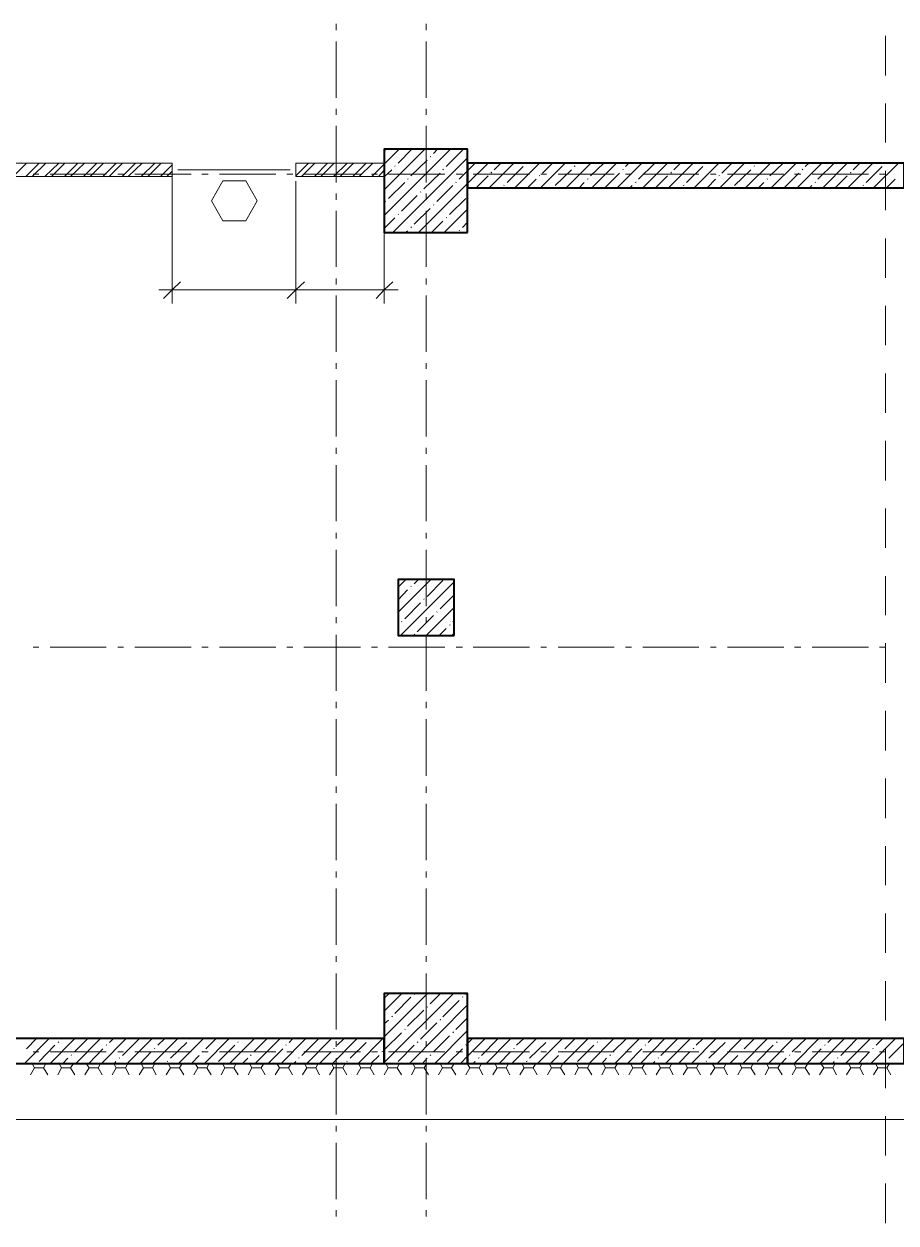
# Model space of a CAD drawing. Header units: millimetres. Extents: x -213547 to 415037, y -3642 to 106956.
# Drawn here: x -167292 to -159531, y 3726 to 14389 of the extents above; entities that cross this region are included whole.
import ezdxf

# ---------------------------------------------------------------- set-up
doc = ezdxf.new("R2010")
doc.units = ezdxf.units.MM

msp = doc.modelspace()

# ---------------------------------------------------------------- linework, layer by layer
at = {"lineweight": 9}
for points in [[(-164512.7, 14333.7), (-164512.7, 14388.8)], [(-163712.1, 14333.7), (-163712.1, 14388.8)], [(-164512.7, 13732.2), (-164512.7, 14232.1)], [(-163712.1, 13732.2), (-163712.1, 14232.1)], [(-159624, 13931.3), (-159624, 14282.9)], [(-159624, 13334), (-159624, 13681.4)], [(-164512.7, 13579.7), (-164512.7, 13634.8)], [(-163712.1, 13579.7), (-163712.1, 13634.8)], [(-164512.7, 12978.1), (-164512.7, 13482.2)], [(-163712.1, 12978.1), (-163712.1, 13482.2)], [(-164084.9, 13143.3), (-163953.5, 13274.7)], [(-164084.9, 12914.6), (-163724.8, 13274.7)], [(-164084.9, 12685.8), (-163496, 13274.7)], [(-164076.4, 13266.2), (-164067.9, 13274.7)], [(-163962, 13151.8), (-163839.1, 13274.7)], [(-163648.5, 13236.5), (-163610.4, 13274.7)], [(-163534.1, 13122.2), (-163390.1, 13266.2)], [(-167389.2, 13033.2), (-167270.6, 13151.8)], [(-167274.8, 13033.2), (-167156.2, 13151.8)], [(-167219.7, 13033.2), (-167096.9, 13151.8)], [(-167105.4, 13033.2), (-166982.5, 13151.8)], [(-167046.1, 13033.2), (-166927.4, 13151.8)], [(-166931.7, 13033.2), (-166813.1, 13151.8)], [(-166876.6, 13033.2), (-166753.8, 13151.8)], [(-166762.2, 13033.2), (-166643.6, 13151.8)], [(-166702.9, 13033.2), (-166584.3, 13151.8)], [(-166588.5, 13033.2), (-166469.9, 13151.8)], [(-166533.5, 13033.2), (-166414.8, 13151.8)], [(-166419.1, 13033.2), (-166300.5, 13151.8)], [(-166364, 13033.2), (-166241.2, 13151.8)], [(-166249.6, 13033.2), (-166126.8, 13151.8)], [(-166190.3, 13033.2), (-166071.7, 13151.8)], [(-166075.9, 13033.2), (-165974.3, 13134.9)], [(-164872.8, 13037.4), (-164758.4, 13151.8)], [(-164872.8, 13151.8), (-164872.8, 13151.8)], [(-164822, 13033.2), (-164703.4, 13151.8)], [(-164707.6, 13033.2), (-164589, 13151.8)], [(-164648.3, 13033.2), (-164529.7, 13151.8)], [(-164538.1, 13033.2), (-164415.3, 13151.8)], [(-164478.8, 13033.2), (-164360.2, 13151.8)], [(-164364.5, 13033.2), (-164245.8, 13151.8)], [(-164309.4, 13033.2), (-164186.5, 13151.8)], [(-164195, 13033.2), (-164084.9, 13143.3)], [(-164008.6, 12533.3), (-163343.5, 13198.4)], [(-163991.7, 13122.2), (-163987.4, 13126.4)], [(-163847.6, 13037.4), (-163703.6, 13177.2)], [(-163779.8, 12533.3), (-163343.5, 12969.6), (-163161.3, 13151.8)], [(-163678.2, 13206.9), (-163669.7, 13211.1)], [(-163419.7, 13007.8), (-163343.5, 13084), (-163275.7, 13151.8)], [(-163152.9, 12931.5), (-162932.6, 13151.8)], [(-163106.3, 13092.5), (-163047, 13151.8)], [(-162991.9, 12978.1), (-162847.8, 13122.2)], [(-162924.1, 12931.5), (-162703.8, 13151.8)], [(-162822.4, 13151.8), (-162818.2, 13151.8)], [(-162695.3, 12931.5), (-162475, 13151.8)], [(-162678.4, 13062.8), (-162589.4, 13151.8)], [(-162466.6, 12931.5), (-162246.3, 13151.8)], [(-162394.6, 13122.2), (-162386.1, 13126.4)], [(-162364.9, 13151.8), (-162360.7, 13151.8)], [(-162250.5, 13037.4), (-162131.9, 13151.8)], [(-162237.8, 12931.5), (-162017.5, 13151.8)], [(-162013.3, 12931.5), (-161793, 13151.8)], [(-161937, 13122.2), (-161907.4, 13151.8)], [(-161822.6, 13007.8), (-161678.6, 13151.8)], [(-161784.5, 12931.5), (-161564.2, 13151.8)], [(-161555.8, 12931.5), (-161335.5, 13151.8)], [(-161509.2, 13092.5), (-161449.8, 13151.8)], [(-161394.8, 12978.1), (-161250.7, 13122.2)], [(-161327, 12931.5), (-161106.7, 13151.8)], [(-161221.1, 13151.8), (-161221.1, 13151.8)], [(-161098.2, 12931.5), (-160877.9, 13151.8)], [(-161081.3, 13062.8), (-160992.3, 13151.8)], [(-160869.5, 12931.5), (-160649.2, 13151.8)], [(-160793.2, 13122.2), (-160789, 13126.4)], [(-160767.8, 13151.8), (-160763.6, 13151.8)], [(-160653.4, 13037.4), (-160534.8, 13151.8)], [(-160640.7, 12931.5), (-160420.4, 13151.8)], [(-160411.9, 12931.5), (-160191.7, 13151.8)], [(-160339.9, 13122.2), (-160306, 13151.8)], [(-160225.5, 13007.8), (-160081.5, 13151.8)], [(-160183.2, 12931.5), (-159967.1, 13151.8)], [(-159958.7, 12931.5), (-159738.4, 13151.8)], [(-159912.1, 13092.5), (-159852.7, 13151.8)], [(-159797.7, 12978.1), (-159653.6, 13122.2)], [(-159729.9, 12931.5), (-159509.6, 13151.8)], [(-159624, 13151.8), (-159624, 13151.8)], [(-167211.3, 13054.4), (-167160.4, 13054.4)], [(-167058.8, 13054.4), (-166558.9, 13054.4)], [(-166457.2, 13054.4), (-166406.4, 13054.4)], [(-166304.7, 13054.4), (-165804.8, 13054.4)], [(-166020.9, 13033.2), (-165974.3, 13079.8)], [(-165974.3, 13033.2), (-165974.3, 12024.9), (-165974.3, 11902.1)], [(-165923.4, 13092.5), (-164923.7, 13092.5)], [(-165707.4, 13054.4), (-165652.3, 13054.4)], [(-165550.6, 13054.4), (-165050.7, 13054.4)], [(-164953.3, 13054.4), (-164898.2, 13054.4)], [(-164800.8, 13054.4), (-164296.7, 13054.4)], [(-164199.2, 13054.4), (-164144.2, 13054.4)], [(-164135.7, 13033.2), (-164084.9, 13088.3)], [(-164084.9, 13029), (-164017.1, 13092.5)], [(-164046.7, 13054.4), (-163546.8, 13054.4)], [(-163877.3, 13007.8), (-163873, 13012)], [(-163733.2, 12923), (-163589.2, 13062.8)], [(-163563.8, 13092.5), (-163559.5, 13096.7)], [(-163445.2, 13054.4), (-163390.1, 13054.4)], [(-163292.7, 13054.4), (-162792.8, 13054.4)], [(-163267.2, 12931.5), (-163161.3, 13037.4)], [(-163135.9, 13062.8), (-163127.4, 13071.3)], [(-162708, 13037.4), (-162699.6, 13041.7)], [(-162691.1, 13054.4), (-162640.3, 13054.4)], [(-162564, 12952.7), (-162420, 13092.5)], [(-162538.6, 13054.4), (-162038.7, 13054.4)], [(-162280.2, 13007.8), (-162271.7, 13012)], [(-162123.4, 12931.5), (-161992.1, 13062.8)], [(-161962.4, 13092.5), (-161958.2, 13096.7)], [(-161937, 13054.4), (-161886.2, 13054.4)], [(-161784.5, 13054.4), (-161284.6, 13054.4)], [(-161670.1, 12931.5), (-161564.2, 13037.4)], [(-161534.6, 13062.8), (-161530.3, 13071.3)], [(-161183, 13054.4), (-161132.1, 13054.4)], [(-161106.7, 13037.4), (-161102.5, 13041.7)], [(-161030.5, 13054.4), (-160530.6, 13054.4)], [(-160966.9, 12952.7), (-160822.9, 13092.5)], [(-160678.8, 13007.8), (-160674.6, 13012)], [(-160526.3, 12931.5), (-160395, 13062.8)], [(-160433.1, 13054.4), (-160378.1, 13054.4)], [(-160365.3, 13092.5), (-160361.1, 13096.7)], [(-160276.4, 13054.4), (-159776.5, 13054.4)], [(-160073, 12931.5), (-159967.1, 13037.4)], [(-159937.5, 13062.8), (-159933.2, 13071.3)], [(-159679.1, 13054.4), (-159624, 13054.4)], [(-159624, 12732.4), (-159624, 13084)], [(-164872.8, 12990.8), (-164872.8, 12024.9), (-164872.8, 11902.1)], [(-164046.7, 12838.3), (-163902.7, 12978.1)], [(-163618.9, 12808.7), (-163474.8, 12952.7)], [(-163449.4, 12978.1), (-163445.2, 12982.4)], [(-163021.5, 12952.7), (-163017.3, 12956.9)], [(-162809.7, 12931.5), (-162733.5, 13007.8)], [(-162352.2, 12931.5), (-162305.6, 12978.1)], [(-161898.9, 12931.5), (-161877.7, 12952.7)], [(-161852.3, 12978.1), (-161843.8, 12982.4)], [(-161424.4, 12952.7), (-161416, 12956.9)], [(-161212.6, 12931.5), (-161136.4, 13007.8)], [(-160755.1, 12931.5), (-160708.5, 12978.1)], [(-160297.6, 12931.5), (-160280.6, 12952.7)], [(-160251, 12978.1), (-160246.7, 12982.4)], [(-159823.1, 12952.7), (-159818.9, 12956.9)], [(-159615.5, 12931.5), (-159539.3, 13007.8)], [(-164512.7, 12825.6), (-164512.7, 12880.7)], [(-164076.4, 12808.7), (-164072.1, 12812.9)], [(-163932.3, 12723.9), (-163792.5, 12863.7)], [(-163762.9, 12893.4), (-163758.7, 12897.6)], [(-163712.1, 12825.6), (-163712.1, 12880.7)], [(-163504.5, 12694.3), (-163360.4, 12838.3)], [(-164512.7, 12228.3), (-164512.7, 12728.2)], [(-163962, 12694.3), (-163957.8, 12698.5)], [(-163818, 12609.6), (-163678.2, 12749.4)], [(-163712.1, 12228.3), (-163712.1, 12728.2)], [(-163648.5, 12779), (-163644.3, 12783.2)], [(-163551.1, 12533.3), (-163343.5, 12740.9)], [(-164084.9, 12571.4), (-163991.7, 12664.6)], [(-163847.6, 12579.9), (-163843.4, 12584.1)], [(-163665.5, 12533.3), (-163563.8, 12635)], [(-163534.1, 12664.6), (-163529.9, 12668.9)], [(-163390.1, 12579.9), (-163343.5, 12626.5)], [(-164084.9, 12533.3), (-164084.9, 12024.9), (-164084.9, 11902.1)], [(-163894.2, 12533.3), (-163877.3, 12550.2)], [(-163419.7, 12550.2), (-163415.5, 12554.5)], [(-159624, 12130.9), (-159624, 12482.5)], [(-168333.9, 5043.4), (-168333.9, 4645.2), (-130647.4, 4645.2), (-130647.4, 8301.2), (-121640.9, 8301.2), (-121640.9, 12300.3), (-122034.9, 12300.3)], [(-164512.7, 12071.5), (-164512.7, 12126.6)], [(-163712.1, 12071.5), (-163712.1, 12126.6)], [(-166092.9, 12024.9), (-164872.8, 12024.9), (-163962, 12024.9)], [(-164512.7, 11474.2), (-164512.7, 11974.1)], [(-163712.1, 11474.2), (-163712.1, 11974.1)], [(-159624, 11533.5), (-159624, 11880.9)], [(-164512.7, 11321.7), (-164512.7, 11372.5)], [(-163712.1, 11321.7), (-163712.1, 11372.5)], [(-164512.7, 10720.1), (-164512.7, 11220)], [(-163712.1, 10720.1), (-163712.1, 11220)], [(-159624, 10932), (-159624, 11279.3)], [(-159624, 10330.4), (-159624, 10682)], [(-164512.7, 10567.6), (-164512.7, 10618.5)], [(-163712.1, 10567.6), (-163712.1, 10618.5)], [(-164512.7, 9966.1), (-164512.7, 10466)], [(-163712.1, 9966.1), (-163712.1, 10466)], [(-159624, 9728.8), (-159624, 10080.5)], [(-164512.7, 9813.6), (-164512.7, 9864.4)], [(-163712.1, 9813.6), (-163712.1, 9864.4)], [(-164512.7, 9212), (-164512.7, 9711.9)], [(-163712.1, 9212), (-163712.1, 9711.9)], [(-163962, 9381.5), (-163894.2, 9449.2)], [(-163962, 9156.9), (-163669.7, 9449.2)], [(-163940.8, 8949.4), (-163462.1, 9428.1)], [(-163847.6, 9385.7), (-163843.4, 9389.9)], [(-163818, 9411.1), (-163779.8, 9449.2)], [(-163703.6, 9296.7), (-163563.8, 9440.8)], [(-159624, 9131.5), (-159624, 9478.9)], [(-163962, 9267.1), (-163877.3, 9356)], [(-163589.2, 9186.6), (-163462.1, 9313.7)], [(-163902.7, 9097.6), (-163762.9, 9241.7)], [(-163733.2, 9271.3), (-163729, 9275.6)], [(-163712.1, 8949.4), (-163462.1, 9199.3)], [(-164512.7, 9059.5), (-164512.7, 9114.6)], [(-163932.3, 9072.2), (-163928.1, 9076.4)], [(-163792.5, 8983.2), (-163648.5, 9127.3)], [(-163712.1, 9059.5), (-163712.1, 9114.6)], [(-163618.9, 9156.9), (-163614.6, 9161.2)], [(-163474.8, 9072.2), (-163462.1, 9084.9)], [(-164512.7, 8457.9), (-164512.7, 8957.8)], [(-163962, 9042.6), (-163962, 9042.6)], [(-163818, 8957.8), (-163813.7, 8962.1)], [(-163712.1, 8457.9), (-163712.1, 8957.8)], [(-163597.7, 8949.4), (-163534.1, 9012.9)], [(-163504.5, 9042.6), (-163500.2, 9046.8)], [(-163483.3, 8949.4), (-163462.1, 8970.5)], [(-159624, 8530), (-159624, 8881.6)], [(-167211.3, 8847.7), (-167160.4, 8847.7)], [(-167058.8, 8847.7), (-166558.9, 8847.7)], [(-166457.2, 8847.7), (-166406.4, 8847.7)], [(-166304.7, 8847.7), (-165804.8, 8847.7)], [(-165707.4, 8847.7), (-165652.3, 8847.7)], [(-165550.6, 8847.7), (-165050.7, 8847.7)], [(-164953.3, 8847.7), (-164898.2, 8847.7)], [(-164800.8, 8847.7), (-164296.7, 8847.7)], [(-164199.2, 8847.7), (-164144.2, 8847.7)], [(-164046.7, 8847.7), (-163546.8, 8847.7)], [(-163445.2, 8847.7), (-163390.1, 8847.7)], [(-163292.7, 8847.7), (-162792.8, 8847.7)], [(-162691.1, 8847.7), (-162640.3, 8847.7)], [(-162538.6, 8847.7), (-162038.7, 8847.7)], [(-161937, 8847.7), (-161886.2, 8847.7)], [(-161784.5, 8847.7), (-161284.6, 8847.7)], [(-161183, 8847.7), (-161132.1, 8847.7)], [(-161030.5, 8847.7), (-160530.6, 8847.7)], [(-160433.1, 8847.7), (-160378.1, 8847.7)], [(-160276.4, 8847.7), (-159776.5, 8847.7)], [(-159679.1, 8847.7), (-159624, 8847.7)], [(-164512.7, 8305.4), (-164512.7, 8360.5)], [(-163712.1, 8305.4), (-163712.1, 8360.5)], [(-159624, 7928.4), (-159624, 8280)], [(-164512.7, 7703.9), (-164512.7, 8208)], [(-163712.1, 7703.9), (-163712.1, 8208)], [(-159624, 7326.8), (-159624, 7678.5)], [(-164512.7, 7551.4), (-164512.7, 7606.4)], [(-163712.1, 7551.4), (-163712.1, 7606.4)], [(-164512.7, 6954), (-164512.7, 7453.9)], [(-163712.1, 6954), (-163712.1, 7453.9)], [(-159624, 6729.5), (-159624, 7076.9)], [(-164512.7, 6797.3), (-164512.7, 6852.4)], [(-163712.1, 6797.3), (-163712.1, 6852.4)], [(-164512.7, 6200), (-164512.7, 6699.9)], [(-163712.1, 6200), (-163712.1, 6699.9)], [(-159624, 6128), (-159624, 6479.6)], [(-164512.7, 6047.5), (-164512.7, 6098.3)], [(-163712.1, 6047.5), (-163712.1, 6098.3)], [(-164512.7, 5445.9), (-164512.7, 5945.8)], [(-163712.1, 5445.9), (-163712.1, 5945.8)], [(-159624, 5526.4), (-159624, 5878)], [(-164089.1, 5145.1), (-164084.9, 5153.6), (-163470.6, 5767.9)], [(-164084.9, 5611.1), (-163928.1, 5767.9)], [(-164084.9, 5382.4), (-163699.3, 5767.9)], [(-164084.9, 5725.5), (-164042.5, 5767.9)], [(-163818, 5759.4), (-163813.7, 5763.6)], [(-163678.2, 5674.7), (-163585, 5767.9)], [(-163360.4, 5759.4), (-163356.2, 5767.9)], [(-163991.7, 5589.9), (-163847.6, 5734)], [(-163860.3, 5145.1), (-163343.5, 5666.2)], [(-163563.8, 5560.3), (-163419.7, 5704.3)], [(-163390.1, 5734), (-163385.9, 5738.2)], [(-164017.1, 5560.3), (-164012.8, 5564.5)], [(-163877.3, 5475.6), (-163733.2, 5619.6)], [(-163703.6, 5645), (-163699.3, 5649.2)], [(-163449.4, 5445.9), (-163343.5, 5551.8)], [(-164084.9, 5496.7), (-164046.7, 5530.6)], [(-163902.7, 5445.9), (-163898.5, 5450.1)], [(-163762.9, 5361.2), (-163618.9, 5505.2)], [(-163589.2, 5530.6), (-163585, 5539.1)], [(-167287.5, 5145.1), (-167067.2, 5365.4)], [(-167270.6, 5276.4), (-167181.6, 5365.4)], [(-167058.8, 5145.1), (-166838.5, 5365.4)], [(-166986.7, 5331.5), (-166982.5, 5335.8)], [(-166957.1, 5361.2), (-166952.9, 5365.4)], [(-166842.7, 5246.8), (-166724.1, 5365.4)], [(-166830, 5145.1), (-166609.7, 5365.4)], [(-166601.2, 5145.1), (-166381, 5365.4)], [(-166529.2, 5331.5), (-166495.3, 5365.4)], [(-166414.8, 5217.1), (-166270.8, 5361.2)], [(-166372.5, 5145.1), (-166152.2, 5365.4)], [(-166143.7, 5145.1), (-165923.4, 5365.4)], [(-166101.4, 5306.1), (-166037.8, 5365.4)], [(-165987, 5191.7), (-165842.9, 5331.5)], [(-165915, 5145.1), (-165694.7, 5365.4)], [(-165817.5, 5361.2), (-165813.3, 5365.4)], [(-165686.2, 5145.1), (-165465.9, 5365.4)], [(-165673.5, 5276.4), (-165580.3, 5365.4)], [(-165461.7, 5145.1), (-165241.4, 5365.4)], [(-165389.6, 5331.5), (-165385.4, 5335.8)], [(-165360, 5361.2), (-165355.8, 5365.4)], [(-165245.6, 5246.8), (-165127, 5365.4)], [(-165232.9, 5145.1), (-165012.6, 5365.4)], [(-165004.1, 5145.1), (-164783.9, 5365.4)], [(-164932.1, 5331.5), (-164898.2, 5365.4)], [(-164817.7, 5217.1), (-164673.7, 5361.2)], [(-164775.4, 5145.1), (-164555.1, 5365.4)], [(-164546.6, 5145.1), (-164326.3, 5365.4)], [(-164512.7, 5293.4), (-164512.7, 5344.2)], [(-164504.3, 5306.1), (-164440.7, 5365.4)], [(-164389.9, 5191.7), (-164245.8, 5331.5)], [(-164317.9, 5145.1), (-164097.6, 5365.4)], [(-164220.4, 5361.2), (-164211.9, 5365.4)], [(-164076.4, 5276.4), (-163932.3, 5416.2)], [(-163792.5, 5331.5), (-163784.1, 5335.8)], [(-163712.1, 5293.4), (-163712.1, 5344.2)], [(-163648.5, 5246.8), (-163504.5, 5390.8)], [(-163635.8, 5145.1), (-163343.5, 5437.4)], [(-163474.8, 5416.2), (-163470.6, 5424.7)], [(-163407, 5145.1), (-163343.5, 5208.7), (-163186.7, 5365.4)], [(-163335, 5331.5), (-163301.1, 5365.4)], [(-163220.6, 5217.1), (-163076.6, 5361.2)], [(-163178.3, 5145.1), (-162958, 5365.4)], [(-162949.5, 5145.1), (-162729.2, 5365.4)], [(-162907.2, 5306.1), (-162843.6, 5365.4)], [(-162792.8, 5191.7), (-162648.7, 5331.5)], [(-162720.8, 5145.1), (-162500.5, 5365.4)], [(-162619.1, 5361.2), (-162614.8, 5365.4)], [(-162492, 5145.1), (-162271.7, 5365.4)], [(-162479.3, 5276.4), (-162386.1, 5365.4)], [(-162263.2, 5145.1), (-162042.9, 5365.4)], [(-162191.2, 5331.5), (-162187, 5335.8)], [(-162165.8, 5361.2), (-162157.3, 5365.4)], [(-162051.4, 5246.8), (-161928.6, 5365.4)], [(-162034.5, 5145.1), (-161814.2, 5365.4)], [(-161805.7, 5145.1), (-161589.6, 5365.4)], [(-161737.9, 5331.5), (-161699.8, 5365.4)], [(-161623.5, 5217.1), (-161479.5, 5361.2)], [(-161581.2, 5145.1), (-161360.9, 5365.4)], [(-161352.4, 5145.1), (-161132.1, 5365.4)], [(-161310, 5306.1), (-161246.5, 5365.4)], [(-161195.7, 5191.7), (-161051.6, 5331.5)], [(-161123.7, 5145.1), (-160903.4, 5365.4)], [(-161022, 5361.2), (-161017.7, 5365.4)], [(-160894.9, 5145.1), (-160674.6, 5365.4)], [(-160882.2, 5276.4), (-160789, 5365.4)], [(-160666.1, 5145.1), (-160445.8, 5365.4)], [(-160594.1, 5331.5), (-160589.9, 5335.8)], [(-160564.5, 5361.2), (-160560.2, 5365.4)], [(-160454.3, 5246.8), (-160331.5, 5365.4)], [(-160437.4, 5145.1), (-160217.1, 5365.4)], [(-160208.6, 5145.1), (-159988.3, 5365.4)], [(-160136.6, 5331.5), (-160102.7, 5365.4)], [(-160022.2, 5217.1), (-159882.4, 5361.2)], [(-159979.8, 5145.1), (-159759.5, 5365.4)], [(-159755.3, 5145.1), (-159535, 5365.4)], [(-159708.7, 5306.1), (-159649.4, 5365.4)], [(-159594.3, 5191.7), (-159458.8, 5327.3), (-159454.5, 5331.5)], [(-167211.3, 5246.8), (-167160.4, 5246.8)], [(-167156.2, 5162.1), (-167016.4, 5306.1)], [(-167058.8, 5246.8), (-166558.9, 5246.8)], [(-166715.6, 5145.1), (-166588.5, 5276.4)], [(-166558.9, 5306.1), (-166554.6, 5310.3)], [(-166457.2, 5246.8), (-166406.4, 5246.8)], [(-166304.7, 5246.8), (-165804.8, 5246.8)], [(-166258.1, 5145.1), (-166160.7, 5246.8)], [(-166131, 5276.4), (-166126.8, 5280.7)], [(-165707.4, 5246.8), (-165652.3, 5246.8)], [(-165703.1, 5246.8), (-165698.9, 5251)], [(-165559.1, 5162.1), (-165415.1, 5306.1)], [(-165550.6, 5246.8), (-165050.7, 5246.8)], [(-165118.5, 5145.1), (-164987.2, 5276.4)], [(-164961.8, 5306.1), (-164957.5, 5310.3)], [(-164953.3, 5246.8), (-164898.2, 5246.8)], [(-164800.8, 5246.8), (-164296.7, 5246.8)], [(-164661, 5145.1), (-164559.3, 5246.8)], [(-164533.9, 5276.4), (-164529.7, 5280.7)], [(-164199.2, 5246.8), (-164144.2, 5246.8)], [(-164106, 5246.8), (-164097.6, 5251)], [(-164046.7, 5246.8), (-163546.8, 5246.8)], [(-163962, 5162.1), (-163818, 5306.1)], [(-163521.4, 5145.1), (-163390.1, 5276.4)], [(-163445.2, 5246.8), (-163390.1, 5246.8)], [(-163360.4, 5306.1), (-163356.2, 5310.3)], [(-163292.7, 5246.8), (-162792.8, 5246.8)], [(-163063.9, 5145.1), (-162962.2, 5246.8)], [(-162932.6, 5276.4), (-162928.3, 5280.7)], [(-162691.1, 5246.8), (-162640.3, 5246.8)], [(-162538.6, 5246.8), (-162038.7, 5246.8)], [(-162504.7, 5246.8), (-162500.5, 5251)], [(-162364.9, 5162.1), (-162220.9, 5306.1)], [(-161937, 5246.8), (-161886.2, 5246.8)], [(-161920.1, 5145.1), (-161793, 5276.4)], [(-161784.5, 5246.8), (-161284.6, 5246.8)], [(-161763.3, 5306.1), (-161759.1, 5310.3)], [(-161466.8, 5145.1), (-161365.1, 5246.8)], [(-161335.5, 5276.4), (-161331.2, 5280.7)], [(-161183, 5246.8), (-161132.1, 5246.8)], [(-161030.5, 5246.8), (-160530.6, 5246.8)], [(-160907.6, 5246.8), (-160903.4, 5251)], [(-160767.8, 5162.1), (-160623.8, 5306.1)], [(-160433.1, 5246.8), (-160378.1, 5246.8)], [(-160323, 5145.1), (-160195.9, 5276.4)], [(-160276.4, 5246.8), (-159776.5, 5246.8)], [(-160166.2, 5306.1), (-160162, 5310.3)], [(-159865.5, 5145.1), (-159768, 5246.8)], [(-159738.4, 5276.4), (-159734.1, 5280.7)], [(-159679.1, 5246.8), (-159624, 5246.8)], [(-159624, 4924.8), (-159624, 5276.4)], [(-167219.7, 5145.1), (-167198.6, 5107), (-167118.1, 5107), (-167079.9, 5043.4)], [(-167118.1, 5107), (-167096.9, 5145.1)], [(-166978.3, 5145.1), (-166957.1, 5107), (-166876.6, 5107), (-166838.5, 5043.4)], [(-166944.4, 5145.1), (-166902, 5191.7)], [(-166876.6, 5107), (-166851.2, 5145.1)], [(-166872.4, 5217.1), (-166868.1, 5221.4)], [(-166736.8, 5145.1), (-166711.4, 5107), (-166630.9, 5107), (-166597, 5043.4)], [(-166630.9, 5107), (-166609.7, 5145.1)], [(-166491.1, 5145.1), (-166469.9, 5107), (-166389.4, 5107), (-166355.5, 5043.4)], [(-166486.9, 5145.1), (-166474.2, 5162.1)], [(-166444.5, 5191.7), (-166440.3, 5196)], [(-166389.4, 5107), (-166368.2, 5145.1)], [(-166249.6, 5145.1), (-166228.4, 5107), (-166148, 5107), (-166114.1, 5043.4)], [(-166148, 5107), (-166126.8, 5145.1)], [(-166016.6, 5162.1), (-166012.4, 5166.3)], [(-166008.2, 5145.1), (-165987, 5107), (-165906.5, 5107), (-165868.4, 5043.4)], [(-165906.5, 5107), (-165885.3, 5145.1)], [(-165800.6, 5145.1), (-165732.8, 5217.1)], [(-165766.7, 5145.1), (-165745.5, 5107), (-165665, 5107), (-165626.9, 5043.4)], [(-165665, 5107), (-165643.8, 5145.1)], [(-165525.2, 5145.1), (-165504, 5107), (-165423.5, 5107), (-165385.4, 5043.4)], [(-165423.5, 5107), (-165402.4, 5145.1)], [(-165347.3, 5145.1), (-165300.7, 5191.7)], [(-165283.7, 5145.1), (-165262.6, 5107), (-165182.1, 5107), (-165143.9, 5043.4)], [(-165275.3, 5217.1), (-165271, 5221.4)], [(-165182.1, 5107), (-165156.6, 5145.1)], [(-165042.3, 5145.1), (-165016.9, 5107), (-164936.4, 5107), (-164902.5, 5043.4)], [(-164936.4, 5107), (-164915.2, 5145.1)], [(-164889.8, 5145.1), (-164872.8, 5162.1)], [(-164847.4, 5191.7), (-164843.2, 5196)], [(-164796.6, 5145.1), (-164775.4, 5107), (-164694.9, 5107), (-164661, 5043.4)], [(-164694.9, 5107), (-164673.7, 5145.1)], [(-164555.1, 5145.1), (-164533.9, 5107), (-164453.4, 5107), (-164419.5, 5043.4)], [(-164512.7, 4691.8), (-164512.7, 5191.7)], [(-164453.4, 5107), (-164432.2, 5145.1)], [(-164419.5, 5162.1), (-164415.3, 5166.3)], [(-164313.6, 5145.1), (-164292.4, 5107), (-164211.9, 5107), (-164173.8, 5043.4)], [(-164211.9, 5107), (-164190.8, 5145.1)], [(-164203.5, 5145.1), (-164131.5, 5217.1)], [(-164072.1, 5145.1), (-164051, 5107), (-163970.5, 5107), (-163932.3, 5043.4)], [(-163970.5, 5107), (-163949.3, 5145.1)], [(-163830.7, 5145.1), (-163809.5, 5107), (-163729, 5107), (-163690.9, 5043.4)], [(-163745.9, 5145.1), (-163703.6, 5191.7)], [(-163729, 5107), (-163707.8, 5145.1)], [(-163712.1, 4691.8), (-163712.1, 5191.7)], [(-163678.2, 5217.1), (-163669.7, 5221.4)], [(-163589.2, 5145.1), (-163568, 5107), (-163487.5, 5107), (-163449.4, 5043.4)], [(-163487.5, 5107), (-163462.1, 5145.1)], [(-163347.7, 5145.1), (-163322.3, 5107), (-163241.8, 5107), (-163207.9, 5043.4)], [(-163292.7, 5145.1), (-163275.7, 5162.1)], [(-163250.3, 5191.7), (-163241.8, 5196)], [(-163241.8, 5107), (-163220.6, 5145.1)], [(-163102, 5145.1), (-163080.8, 5107), (-163000.4, 5107), (-162966.5, 5043.4)], [(-163000.4, 5107), (-162979.2, 5145.1)], [(-162860.6, 5145.1), (-162839.4, 5107), (-162758.9, 5107), (-162725, 5043.4)], [(-162822.4, 5162.1), (-162814, 5166.3)], [(-162758.9, 5107), (-162737.7, 5145.1)], [(-162619.1, 5145.1), (-162597.9, 5107), (-162517.4, 5107), (-162479.3, 5043.4)], [(-162606.4, 5145.1), (-162534.4, 5217.1)], [(-162517.4, 5107), (-162496.2, 5145.1)], [(-162377.6, 5145.1), (-162356.4, 5107), (-162275.9, 5107), (-162237.8, 5043.4)], [(-162275.9, 5107), (-162254.8, 5145.1)], [(-162148.8, 5145.1), (-162106.5, 5191.7)], [(-162136.1, 5145.1), (-162115, 5107), (-162034.5, 5107), (-161996.3, 5043.4)], [(-162076.8, 5217.1), (-162072.6, 5221.4)], [(-162034.5, 5107), (-162009, 5145.1)], [(-161894.7, 5145.1), (-161873.5, 5107), (-161788.8, 5107), (-161754.9, 5043.4)], [(-161788.8, 5107), (-161767.6, 5145.1)], [(-161695.6, 5145.1), (-161678.6, 5162.1)], [(-161649, 5191.7), (-161644.7, 5196)], [(-161649, 5145.1), (-161627.8, 5107), (-161547.3, 5107), (-161513.4, 5043.4)], [(-161547.3, 5107), (-161526.1, 5145.1)], [(-161407.5, 5145.1), (-161386.3, 5107), (-161305.8, 5107), (-161271.9, 5043.4)], [(-161305.8, 5107), (-161284.6, 5145.1)], [(-161221.1, 5162.1), (-161216.9, 5166.3)], [(-161166, 5145.1), (-161144.8, 5107), (-161064.3, 5107), (-161030.5, 5043.4)], [(-161064.3, 5107), (-161043.2, 5145.1)], [(-161009.3, 5145.1), (-160937.3, 5217.1)], [(-160924.5, 5145.1), (-160903.4, 5107), (-160822.9, 5107), (-160784.7, 5043.4)], [(-160822.9, 5107), (-160801.7, 5145.1)], [(-160683.1, 5145.1), (-160661.9, 5107), (-160581.4, 5107), (-160543.3, 5043.4)], [(-160581.4, 5107), (-160560.2, 5145.1)], [(-160551.7, 5145.1), (-160509.4, 5191.7)], [(-160479.7, 5217.1), (-160475.5, 5221.4)], [(-160441.6, 5145.1), (-160420.4, 5107), (-160339.9, 5107), (-160301.8, 5043.4)], [(-160339.9, 5107), (-160314.5, 5145.1)], [(-160200.1, 5145.1), (-160174.7, 5107), (-160094.2, 5107), (-160060.3, 5043.4)], [(-160094.2, 5145.1), (-160081.5, 5162.1)], [(-160094.2, 5107), (-160073, 5145.1)], [(-160051.9, 5191.7), (-160047.6, 5196)], [(-159954.4, 5145.1), (-159933.2, 5107), (-159852.7, 5107), (-159818.9, 5043.4)], [(-159852.7, 5107), (-159831.6, 5145.1)], [(-159712.9, 5145.1), (-159691.8, 5107), (-159611.3, 5107), (-159577.4, 5043.4)], [(-159624, 5162.1), (-159619.7, 5166.3)], [(-159611.3, 5107), (-159590.1, 5145.1)], [(-167232.5, 5043.4), (-167198.6, 5107)], [(-166991, 5043.4), (-166957.1, 5107)], [(-166749.5, 5043.4), (-166711.4, 5107)], [(-166508, 5043.4), (-166469.9, 5107)], [(-166266.6, 5043.4), (-166228.4, 5107)], [(-166025.1, 5043.4), (-165987, 5107)], [(-165779.4, 5043.4), (-165745.5, 5107)], [(-165537.9, 5043.4), (-165504, 5107)], [(-165296.4, 5043.4), (-165262.6, 5107)], [(-165055, 5043.4), (-165016.9, 5107)], [(-164813.5, 5043.4), (-164775.4, 5107)], [(-164572, 5043.4), (-164533.9, 5107)], [(-164330.6, 5043.4), (-164292.4, 5107)], [(-164084.9, 5043.4), (-164051, 5107)], [(-163843.4, 5043.4), (-163809.5, 5107)], [(-163601.9, 5043.4), (-163568, 5107)], [(-163360.4, 5043.4), (-163322.3, 5107)], [(-163119, 5043.4), (-163080.8, 5107)], [(-162877.5, 5043.4), (-162839.4, 5107)], [(-162631.8, 5043.4), (-162597.9, 5107)], [(-162390.3, 5043.4), (-162356.4, 5107)], [(-162148.8, 5043.4), (-162115, 5107)], [(-161907.4, 5043.4), (-161873.5, 5107)], [(-161665.9, 5043.4), (-161627.8, 5107)], [(-161424.4, 5043.4), (-161386.3, 5107)], [(-161183, 5043.4), (-161144.8, 5107)], [(-160937.3, 5043.4), (-160903.4, 5107)], [(-160695.8, 5043.4), (-160661.9, 5107)], [(-160454.3, 5043.4), (-160420.4, 5107)], [(-160212.8, 5043.4), (-160174.7, 5107)], [(-159971.4, 5043.4), (-159933.2, 5107)], [(-159729.9, 5043.4), (-159691.8, 5107)], [(-164512.7, 4539.3), (-164512.7, 4590.2)], [(-163712.1, 4539.3), (-163712.1, 4590.2)], [(-159624, 4327.5), (-159624, 4674.9)], [(-164512.7, 3937.8), (-164512.7, 4437.7)], [(-163712.1, 3937.8), (-163712.1, 4437.7)], [(-159624, 3725.9), (-159624, 4077.6)], [(-164512.7, 3785.3), (-164512.7, 3840.3)], [(-163712.1, 3785.3), (-163712.1, 3840.3)]]:
    msp.add_lwpolyline(points, dxfattribs=at)
at = {"lineweight": 40}
for points in [[(-163343.5, 12533.3), (-163343.5, 13274.7), (-164084.9, 13274.7), (-164084.9, 12533.3)], [(-159458.8, 13151.8), (-163343.5, 13151.8), (-163343.5, 12931.5), (-159458.8, 12931.5)], [(-163462.1, 8949.4), (-163462.1, 9449.2), (-163962, 9449.2), (-163962, 8949.4)], [(-163343.5, 5145.1), (-163343.5, 5767.9), (-164084.9, 5767.9), (-164084.9, 5145.1)], [(-167834, 5145.1), (-164084.9, 5145.1), (-164084.9, 5365.4), (-167834, 5365.4)], [(-163343.5, 5145.1), (-159458.8, 5145.1), (-159458.8, 5365.4), (-163343.5, 5365.4)]]:
    msp.add_lwpolyline(points, close=True, dxfattribs=at)
at = {"lineweight": 9}
for points in [[(-167834, 13033.2), (-165974.3, 13033.2), (-165974.3, 13151.8), (-167834, 13151.8)], [(-164872.8, 13033.2), (-164084.9, 13033.2), (-164084.9, 13151.8), (-164872.8, 13151.8)], [(-165521, 12995.1), (-165622.6, 12817.1), (-165521, 12639.2), (-165317.6, 12639.2), (-165216, 12817.1), (-165317.6, 12995.1)]]:
    msp.add_lwpolyline(points, close=True, dxfattribs=at)
at = {"lineweight": 18}
for points in [[(-165898, 12097), (-165974.3, 12024.9), (-166050.5, 11948.7)], [(-164796.6, 12097), (-164872.8, 12024.9), (-164949.1, 11948.7)], [(-164008.6, 12097), (-164084.9, 12024.9), (-164156.9, 11948.7)]]:
    msp.add_lwpolyline(points, dxfattribs=at)

doc.saveas('drawing.dxf')
